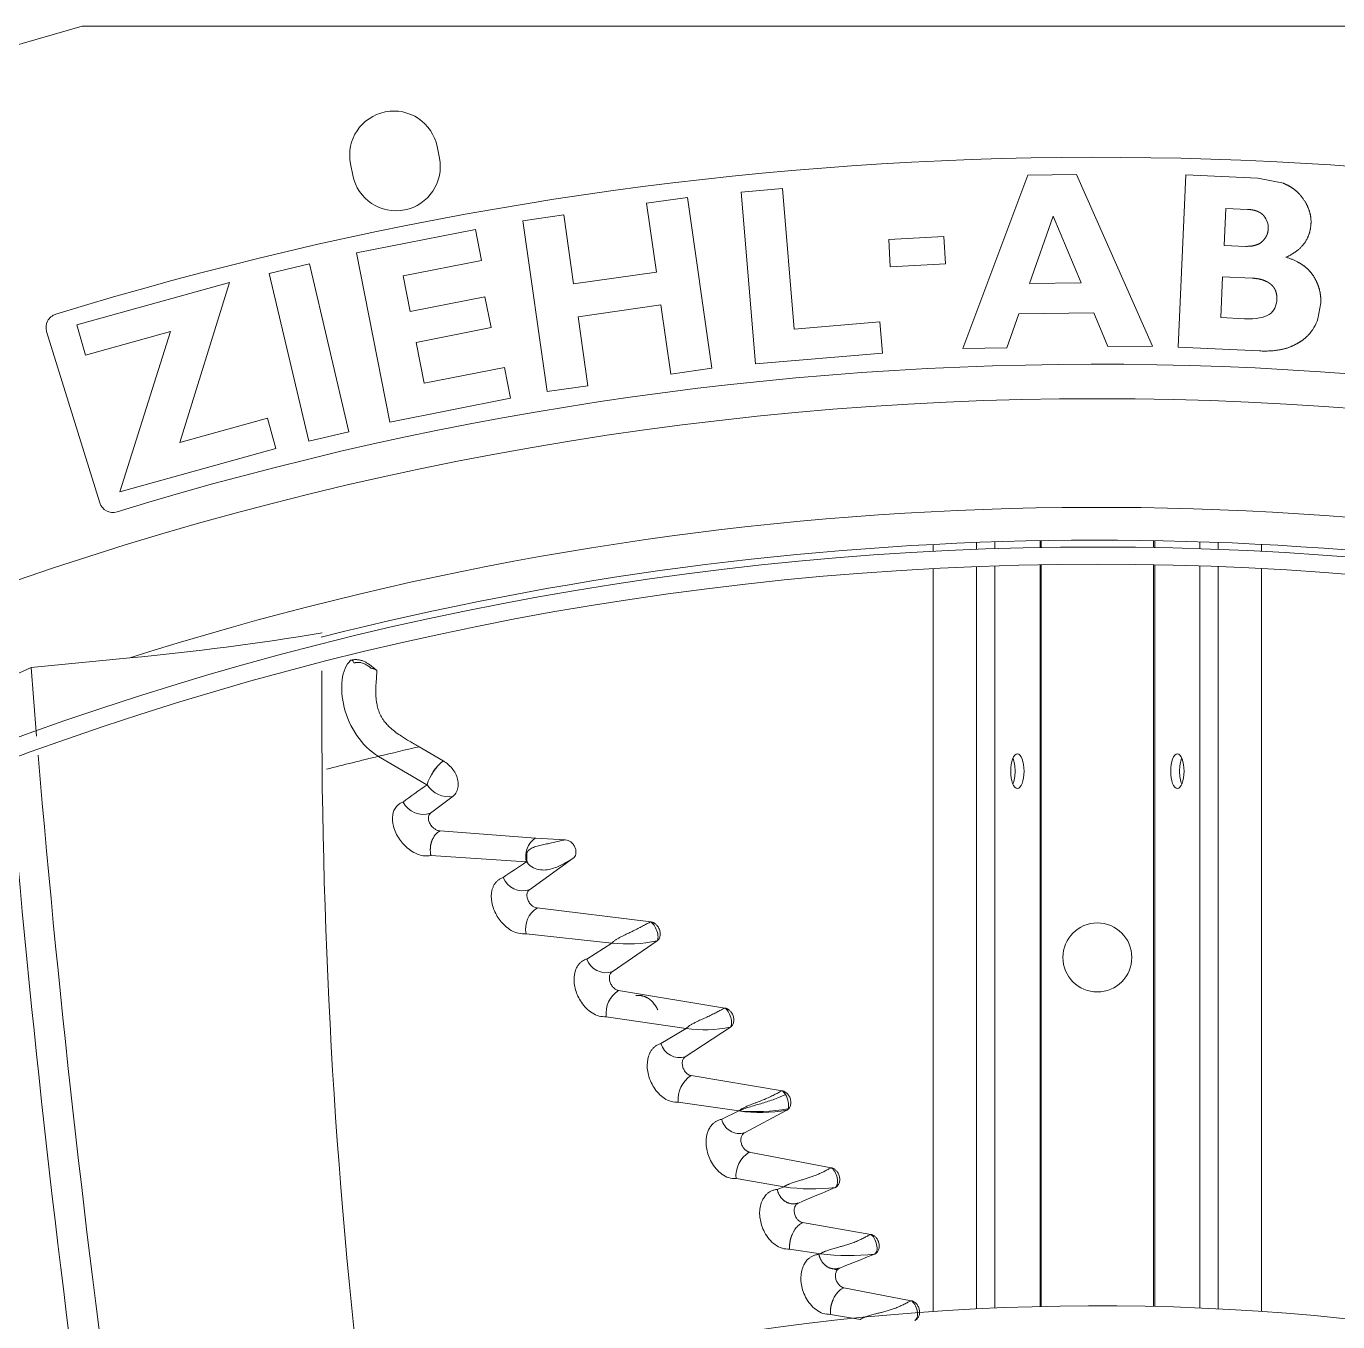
# Model space of a CAD drawing. Header units: millimetres. Extents: x 113490 to 142599, y -20467 to 115.
# Drawn here: x 134713.9 to 134904.1, y -11016.3 to -10828.5 of the extents above; entities that cross this region are included whole.
import ezdxf

# ---------------------------------------------------------------- set-up
doc = ezdxf.new("R2010")
doc.units = ezdxf.units.MM
doc.layers.add('DV3_0', color=7, linetype='Continuous')

msp = doc.modelspace()

# ---------------------------------------------------------------- linework, layer by layer
at = {"layer": 'DV3_0', "color": 7, "linetype": 'Continuous', "lineweight": 15}
for p, q in [((134722.06, -10828.49), (135016.41, -10828.49)), ((134773.84, -10847.61), (134773.51, -10845.94)), ((134760.96, -10848.44), (134761.29, -10850.1)), ((134866.2, -10849.99), (134859.18, -10850.07)), ((134877.23, -10874.86), (134866.2, -10849.99)), ((134859.18, -10850.07), (134849.73, -10875.19)), ((134882.07, -10850.05), (134880.94, -10875.02)), ((134892.53, -10850.52), (134882.07, -10850.05)), ((134896.21, -10851.26), (134892.53, -10850.52)), ((134809.83, -10853.32), (134803.89, -10854.16)), ((134813.33, -10878.07), (134809.83, -10853.32)), ((134823.58, -10852.03), (134817.61, -10852.53)), ((134817.61, -10852.53), (134819.69, -10877.44)), ((134825.28, -10872.39), (134823.58, -10852.03)), ((134803.89, -10854.16), (134805.3, -10864.13)), ((134887.61, -10860.26), (134887.85, -10854.9)), ((134887.85, -10854.9), (134891.03, -10855.04)), ((134791.9, -10855.85), (134785.96, -10856.69)), ((134785.96, -10856.69), (134789.46, -10881.45)), ((134793.31, -10865.83), (134791.9, -10855.85)), ((134859.41, -10865.8), (134862.85, -10856.01)), ((134862.85, -10856.01), (134866.87, -10865.71)), ((134779.06, -10857.95), (134761.81, -10861.35)), ((134779.94, -10862.45), (134779.06, -10857.95)), ((134846.99, -10858.97), (134839, -10859.39)), ((134839, -10859.39), (134839.21, -10863.38)), ((134847.2, -10862.96), (134846.99, -10858.97)), ((134761.81, -10861.35), (134766.65, -10885.88)), ((134890.79, -10860.4), (134887.61, -10860.26)), ((134755, -10862.94), (134749.17, -10864.32)), ((134760.74, -10887.27), (134755, -10862.94)), ((134768.58, -10864.69), (134779.94, -10862.45)), ((134839.21, -10863.38), (134847.2, -10862.96)), ((134749.17, -10864.32), (134754.91, -10888.65)), ((134769.6, -10869.85), (134768.58, -10864.69)), ((134805.3, -10864.13), (134793.31, -10865.83)), ((134887.13, -10870.74), (134887.4, -10864.82)), ((134887.4, -10864.82), (134891.67, -10865.01)), ((134743.41, -10865.62), (134721.3, -10871.79)), ((134736.2, -10888.85), (134743.41, -10865.62)), ((134866.87, -10865.71), (134859.41, -10865.8)), ((134780.45, -10867.71), (134769.6, -10869.85)), ((134781.33, -10872.19), (134780.45, -10867.71)), ((134793.98, -10870.6), (134805.97, -10868.9)), ((134805.97, -10868.9), (134807.39, -10878.91)), ((134901.2, -10870.9), (134901.63, -10868.61)), ((134795.39, -10880.61), (134793.98, -10870.6)), ((134856.12, -10875.11), (134857.87, -10870.19)), ((134857.87, -10870.19), (134868.71, -10870.06)), ((134868.71, -10870.06), (134870.74, -10874.94)), ((134890.59, -10870.89), (134887.13, -10870.74)), ((134716.9, -10872.75), (134724.61, -10897.58)), ((134721.3, -10871.79), (134722.53, -10876.2)), ((134722.53, -10876.2), (134734.85, -10872.76)), ((134734.85, -10872.76), (134727.54, -10896)), ((134770.48, -10874.33), (134781.33, -10872.19)), ((134837.69, -10871.36), (134825.28, -10872.39)), ((134838.07, -10875.9), (134837.69, -10871.36)), ((134771.65, -10880.24), (134770.48, -10874.33)), ((134819.69, -10877.44), (134838.07, -10875.9)), ((134849.73, -10875.19), (134856.12, -10875.11)), ((134870.74, -10874.94), (134877.23, -10874.86)), ((134880.94, -10875.02), (134892.74, -10875.56)), ((134783.27, -10877.95), (134771.65, -10880.24)), ((134784.16, -10882.43), (134783.27, -10877.95)), ((134807.39, -10878.91), (134813.33, -10878.07)), ((134789.46, -10881.45), (134795.39, -10880.61)), ((134766.65, -10885.88), (134784.16, -10882.43)), ((134748.91, -10885.3), (134736.2, -10888.85)), ((134750.13, -10889.7), (134748.91, -10885.3)), ((134754.91, -10888.65), (134760.74, -10887.27)), ((134727.54, -10896), (134750.13, -10889.7)), ((134861.09, -10904.06), (134861.09, -10903.06)), ((134877.39, -10903.06), (134877.39, -10904.06)), ((134845.43, -10904.61), (134845.43, -10903.61)), ((134893.05, -10904.61), (134893.05, -10903.61)), ((134861.09, -11014.09), (134861.09, -10906.56)), ((134877.39, -10906.56), (134877.39, -11014.09)), ((134845.43, -11014.81), (134845.43, -10907.12)), ((134893.05, -11014.81), (134893.05, -10907.12)), ((134728.97, -10920.06), (134714.65, -10921.46)), ((134714.65, -10921.46), (134710.55, -10923.32)), ((134770.91, -10932.94), (134774.39, -10934.98)), ((134765.04, -10934.34), (134772.05, -10938.46)), ((134775.86, -10940.13), (134772.57, -10942.59)), ((134773.94, -10945.15), (134787.78, -10946.18)), ((134787.78, -10946.18), (134792.1, -10946.44)), ((134772.62, -10948.73), (134786.44, -10949.63)), ((134786.44, -10949.63), (134786.6, -10949.78)), ((134793.24, -10949.1), (134786.9, -10953.68)), ((134788.02, -10956.32), (134804.48, -10958.35)), ((134786.42, -10960.05), (134798.83, -10961.4)), ((134798.83, -10961.4), (134795.22, -10963.73)), ((134805.41, -10961.07), (134798.89, -10965.57)), ((134799.83, -10968.27), (134815.24, -10970.83)), ((134798.04, -10972.09), (134809.63, -10973.77)), ((134816.03, -10973.59), (134809.5, -10977.89)), ((134809.63, -10973.77), (134805.97, -10975.98)), ((134810.34, -10980.63), (134823.54, -10982.83)), ((134808.48, -10984.48), (134817.27, -10985.74)), ((134817.27, -10985.74), (134814.79, -10986.95)), ((134824.21, -10985.65), (134818.08, -10988.91)), ((134818.78, -10991.7), (134830.67, -10994)), ((134816.85, -10995.56), (134823.81, -10996.75)), ((134823.81, -10996.75), (134822.84, -10997.12)), ((134826.51, -11001.93), (134836.38, -11003.65)), ((134824.63, -11005.78), (134829.1, -11006.45)), ((134829.1, -11006.45), (134828.88, -11006.53)), ((134832.47, -11011.37), (134842.25, -11013.25)), ((134830.54, -11015.24), (134834.88, -11015.97))]:
    msp.add_line(p, q, dxfattribs=at)
at = {"layer": 'DV3_0', "color": 7, "linetype": 'Continuous', "lineweight": 20}
for p, q in [((134854.36, -10904.23), (134854.36, -10903.23)), ((134860.93, -10904.07), (134860.93, -10903.07)), ((134877.55, -10904.07), (134877.55, -10903.07)), ((134884.12, -10904.23), (134884.12, -10903.23)), ((134851.74, -10904.33), (134851.74, -10903.33)), ((134886.74, -10904.33), (134886.74, -10903.33)), ((134851.74, -11014.43), (134851.74, -10906.83)), ((134854.36, -11014.31), (134854.36, -10906.73)), ((134860.93, -11014.09), (134860.93, -10906.57)), ((134877.55, -11014.09), (134877.55, -10906.57)), ((134884.12, -11014.31), (134884.12, -10906.73)), ((134886.74, -11014.43), (134886.74, -10906.83))]:
    msp.add_line(p, q, dxfattribs=at)
at = {"layer": 'DV3_0', "color": 7, "linetype": 'Continuous', "lineweight": 15}
msp.add_circle((134869.24, -10963.49), 5, dxfattribs=at)
for centre, radius, start, end in [((134869.24, -11359.99), 551.5, 105.4775, 164.5225), ((134767.24, -10847.19), 6.4, 11.25, 191.25), ((134869.24, -11359.99), 512.5, 75.9794, 107.1378), ((134767.57, -10848.85), 6.4, 191.25, 11.25), ((134718.81, -10872.16), 2, 107.1378, 197.25), ((134869.24, -11359.99), 482.5, 70.825, 107.1317), ((134869.24, -11359.99), 477.5, 46.9802, 133.0198), ((134726.52, -10896.99), 2, 197.25, 287.1317), ((134869.24, -11359.99), 457, 77.5175, 104.2543), ((134869.24, -11359.99), 456, 45.9967, 135.345), ((134869.24, -11359.99), 453.5, 90, 135.5593), ((134869.24, -11359.99), 453.5, 45.9921, 90), ((134690.52, -10514.44), 407.44, 275.4151, 279.3719), ((136630.31, -10773.15), 1921.39, 184.42691, 184.7246), ((135629.05, -10927.53), 872.25, 179.63163, 186.79939), ((134764.71, -10921.89), 0.0569, 3.0429, 21.7469), ((134926.51, -11601.1), 686.04, 103.11, 103.6137), ((136630.31, -10773.15), 1921.39, 184.80784, 188.12284), ((134778.96, -10940.57), 7.22, 129.2854, 163.0361), ((134779.2, -10940.73), 7.5, 129.9251, 162.3964), ((136546.57, -10785.08), 1841.22, 184.70532, 188.15423), ((134878.56, -11089.87), 185.12, 125.1229, 126.452), ((134775.21, -10936.46), 3.74, 212.4341, 280.1249), ((134771.52, -10939.42), 3.33, 207.6664, 288.2786), ((134789.63, -10948.88), 3.28, 124.4035, 193.2063), ((134790.29, -10948.95), 3.78, 167.9046, 192.7148), ((134788.09, -10949.42), 1.96, 129.2476, 139.846), ((134882.22, -11093.41), 172.76, 123.6694, 125.0185), ((134788.71, -10948.06), 2.72, 219.2454, 226.0311), ((134785.95, -10950.7), 3.12, 202.9813, 287.5853), ((134789.91, -10959.34), 3.56, 122.1591, 191.5595), ((134801.13, -10941.85), 19.69, 263.3082, 282.5642), ((134798.02, -10962.74), 2.97, 199.4659, 287.0302), ((134801.91, -10971.57), 3.9, 122.1583, 187.5906), ((134812.32, -10955.77), 18.2, 261.4837, 281.7372), ((134808.69, -10975.17), 2.85, 196.7002, 286.4857), ((134812.43, -10984.01), 3.98, 121.7581, 186.7459), ((134820.42, -10962.2), 23.76, 262.3892, 279.1865), ((134817.34, -10986.41), 2.6, 191.9833, 286.655), ((134820.96, -10995.2), 4.12, 121.902, 185.08), ((134827.9, -10969.27), 27.78, 261.5257, 276.8733), ((133021.45, -6692.3), 4669.53, 292.73255, 292.8035), ((134833.27, -10973.99), 32.73, 262.6745, 276.415), ((132926.19, -6226.39), 5147.86, 291.72747, 291.78788), ((134831.5, -11007.73), 1.04, 238.4772, 273.809), ((134869.24, -11359.99), 346, 46.4603, 135.3186)]:
    msp.add_arc(centre, radius, start, end, dxfattribs=at)
at = {"layer": 'DV3_0', "color": 7, "linetype": 'Continuous', "lineweight": 20}
for centre, radius, start, end in [((134869.24, -11359.99), 461.75, 77.3584, 107.6844), ((134862.75, -11343.28), 420.46, 103.4379, 104.5005), ((134822.79, -10984.01), 1.39, 28.5144, 57.7171), ((134819.67, -10958.1), 27.75, 265.0448, 279.7658), ((134823.94, -10985.26), 0.473, 304.7153, 336.8695)]:
    msp.add_arc(centre, radius, start, end, dxfattribs=at)
at = {"layer": 'DV3_0', "color": 7, "linetype": 'Continuous', "lineweight": 15}
for centre, major_axis, ratio, start_param, end_param in [((134887.38, -10858.73), (-6.56, -1.66), 0.614349, 2.958164, 3.43458), ((134842.41, -10824.31), (-52.22, 45.56), 0.179638, 3.093177, 3.288878), ((134847.33, -10843.6), (-47.43, 26.04), 0.172874, -3.479683, -3.23109), ((134889.01, -10867.87), (-12.35, 2.41), 0.677865, 2.750654, 3.065029), ((134856.35, -10936.49), (0, -2.5), 0.386711, 0.731147, 2.410445), ((134882.13, -10936.49), (0, -2.5), 0.386711, 3.87274, 5.552038)]:
    msp.add_ellipse(centre, major_axis=major_axis, ratio=ratio, start_param=start_param, end_param=end_param, dxfattribs=at)
for centre in [(134857.64, -10936.49), (134880.84, -10936.49)]:
    msp.add_ellipse(centre, major_axis=(0, -2.5), ratio=0.386711, dxfattribs=at)
for points, degree, knots in [([(134898.57, -10852.87), (134898.17, -10852.41), (134897.63, -10852.03), (134897.01, -10851.59), (134896.21, -10851.26)], 2, [0, 0, 0, 0.5, 0.5, 1, 1, 1]), ([(134900.21, -10857.16), (134900.28, -10856.1), (134899.91, -10855.09), (134899.51, -10853.95), (134898.57, -10852.87)], 2, [0, 0, 0, 0.5, 0.5, 1, 1, 1]), ([(134891.03, -10855.04), (134891.43, -10855.06), (134891.77, -10855.13), (134892.12, -10855.2), (134892.42, -10855.31), (134892.72, -10855.43), (134892.96, -10855.6), (134893.19, -10855.76), (134893.37, -10855.97)], 2, [0, 0, 0, 0.25, 0.25, 0.5, 0.5, 0.75, 0.75, 1, 1, 1]), ([(134896.59, -10861.97), (134898.37, -10861.18), (134899.28, -10859.91), (134900.12, -10858.73), (134900.21, -10857.16)], 2, [0, 0, 0, 0.5, 0.5, 1, 1, 1]), ([(134894.02, -10857.83), (134894, -10858.34), (134893.8, -10858.8), (134893.59, -10859.24), (134893.22, -10859.63)], 2, [0, 0, 0, 0.5, 0.5, 1, 1, 1]), ([(134893.22, -10859.63), (134892.83, -10860.03), (134892.22, -10860.22), (134891.62, -10860.41), (134890.79, -10860.4)], 2, [0, 0, 0, 0.5, 0.5, 1, 1, 1]), ([(134900.48, -10864.57), (134899.92, -10863.76), (134899.06, -10863.14), (134898.04, -10862.42), (134896.59, -10861.97)], 2, [0, 0, 0, 0.5, 0.5, 1, 1, 1]), ([(134891.67, -10865.01), (134892.51, -10865.05), (134893.17, -10865.26), (134893.83, -10865.47), (134894.33, -10865.85)], 2, [0, 0, 0, 0.5, 0.5, 1, 1, 1]), ([(134901.63, -10868.61), (134901.68, -10867.51), (134901.39, -10866.5), (134901.1, -10865.48), (134900.48, -10864.57)], 2, [0, 0, 0, 0.5, 0.5, 1, 1, 1]), ([(134894.33, -10865.85), (134894.57, -10866.04), (134894.75, -10866.27), (134894.93, -10866.5), (134895.05, -10866.77), (134895.28, -10867.31), (134895.26, -10868)], 2, [0, 0, 0, 0.25, 0.25, 0.5, 0.5, 1, 1, 1]), ([(134897.11, -10875.01), (134898.06, -10874.63), (134898.77, -10874.16), (134899.37, -10873.76), (134899.81, -10873.28)], 2, [0, 0, 0, 0.5, 0.5, 1, 1, 1]), ([(134760.98, -10920.41), (134761.06, -10920.39), (134761.2, -10920.36), (134761.42, -10920.33), (134761.65, -10920.31), (134761.87, -10920.32), (134762.09, -10920.33), (134762.31, -10920.37), (134762.52, -10920.43), (134762.82, -10920.52), (134763.19, -10920.69), (134763.6, -10920.96), (134763.99, -10921.26), (134764.38, -10921.57), (134764.63, -10921.78), (134764.76, -10921.89)], 3, [0, 0, 0, 0, 0.053409, 0.106769, 0.159914, 0.212802, 0.265511, 0.31808, 0.370303, 0.421902, 0.536282, 0.65101, 0.766316, 0.881981, 1, 1, 1, 1]), ([(134760.98, -10920.41), (134761.06, -10920.35), (134761.15, -10920.37), (134761.32, -10920.52), (134761.4, -10920.65), (134761.44, -10920.79)], 3, [0, 0, 0, 0, 0.5, 0.5, 1, 1, 1, 1]), ([(134765.04, -10934.34), (134763.78, -10933.62), (134762.71, -10932.55), (134761.03, -10930.08), (134760.41, -10928.67), (134759.69, -10925.86), (134759.59, -10924.47), (134759.91, -10922.05), (134760.34, -10921.03), (134760.98, -10920.41)], 3, [0, 0, 0, 0, 0.25, 0.25, 0.5, 0.5, 0.75, 0.75, 1, 1, 1, 1]), ([(134761.44, -10920.79), (134761.5, -10920.78), (134761.61, -10920.76), (134761.78, -10920.74), (134761.94, -10920.72), (134762.1, -10920.72), (134762.26, -10920.73), (134762.46, -10920.75), (134762.7, -10920.81), (134763.06, -10920.95), (134763.48, -10921.2), (134763.77, -10921.43), (134763.93, -10921.55)], 3, [0, 0, 0, 0, 0.065755, 0.129231, 0.190492, 0.249684, 0.307037, 0.362864, 0.475577, 0.588241, 0.784731, 1, 1, 1, 1]), ([(134764.76, -10921.87), (134764.76, -10921.87), (134764.75, -10921.86), (134764.73, -10921.84), (134764.71, -10921.82), (134764.67, -10921.8), (134764.62, -10921.78), (134764.56, -10921.75), (134764.45, -10921.71), (134764.31, -10921.66), (134764.13, -10921.61), (134764, -10921.57), (134763.93, -10921.55)], 3, [0, 0, 0, 0, 0.045155, 0.094, 0.147231, 0.205436, 0.269135, 0.338807, 0.464907, 0.615651, 0.78816, 1, 1, 1, 1]), ([(134770.91, -10932.94), (134770.69, -10932.82), (134770.23, -10932.55), (134769.37, -10932.06), (134768.46, -10931.5), (134767.52, -10930.86), (134766.8, -10930.28), (134766.23, -10929.72), (134765.83, -10929.24), (134765.48, -10928.7), (134765.17, -10928.09), (134764.92, -10927.38), (134764.73, -10926.56), (134764.63, -10925.72), (134764.62, -10925.02), (134764.62, -10924.52), (134764.64, -10924.13), (134764.66, -10923.76), (134764.69, -10923.4), (134764.72, -10923.05), (134764.74, -10922.73), (134764.76, -10922.42), (134764.77, -10922.14), (134764.77, -10921.97), (134764.76, -10921.89)], 3, [0, 0, 0, 0, 0.040029, 0.085901, 0.15963, 0.21394, 0.271061, 0.31235, 0.350051, 0.378921, 0.428752, 0.476847, 0.528515, 0.605577, 0.665312, 0.699572, 0.734579, 0.77032, 0.806781, 0.843958, 0.88185, 0.920469, 0.95984, 1, 1, 1, 1]), ([(134774.39, -10934.98), (134774.46, -10935.02), (134774.75, -10935.21), (134775.5, -10935.78), (134776.22, -10936.76), (134776.57, -10937.88), (134776.59, -10938.73), (134776.37, -10939.53), (134776.03, -10939.93), (134775.86, -10940.13)], 3, [0, 0, 0, 0, 0.040412, 0.157001, 0.427305, 0.570682, 0.710239, 0.85239, 1, 1, 1, 1]), ([(134768.57, -10940.97), (134768.48, -10941.01), (134768.3, -10941.07), (134767.96, -10941.28), (134767.41, -10941.75), (134766.95, -10942.85), (134767.08, -10944.56), (134767.8, -10946.05), (134768.66, -10947.13), (134769.45, -10947.85), (134770.41, -10948.44), (134771.53, -10948.83), (134772.25, -10948.76), (134772.62, -10948.73)], 3, [0, 0, 0, 0, 0.027265, 0.054498, 0.113253, 0.239702, 0.385057, 0.552035, 0.627007, 0.710932, 0.802031, 0.898425, 1, 1, 1, 1]), ([(134772.57, -10942.59), (134772.54, -10942.61), (134772.5, -10942.64), (134772.44, -10942.71), (134772.38, -10942.78), (134772.32, -10942.89), (134772.27, -10943.04), (134772.24, -10943.26), (134772.25, -10943.49), (134772.33, -10943.83), (134772.5, -10944.18), (134772.75, -10944.5), (134772.95, -10944.7), (134773.16, -10944.86), (134773.36, -10944.98), (134773.55, -10945.07), (134773.75, -10945.13), (134773.88, -10945.15), (134773.94, -10945.15)], 3, [0, 0, 0, 0, 0.029221, 0.05825, 0.087358, 0.116815, 0.178634, 0.241921, 0.311566, 0.383125, 0.540006, 0.621009, 0.701784, 0.764986, 0.827655, 0.886622, 0.943641, 1, 1, 1, 1]), ([(134772.62, -10948.73), (134772.61, -10948.68), (134772.59, -10948.59), (134772.57, -10948.45), (134772.55, -10948.32), (134772.54, -10948.18), (134772.53, -10948.05), (134772.53, -10947.92), (134772.53, -10947.79), (134772.54, -10947.66), (134772.55, -10947.53), (134772.56, -10947.41), (134772.57, -10947.29), (134772.59, -10947.18), (134772.62, -10947.06), (134772.64, -10946.96), (134772.67, -10946.85), (134772.7, -10946.75), (134772.73, -10946.65), (134772.76, -10946.56), (134772.8, -10946.47), (134772.87, -10946.32), (134772.97, -10946.13), (134773.11, -10945.89), (134773.28, -10945.67), (134773.48, -10945.47), (134773.7, -10945.29), (134773.86, -10945.2), (134773.94, -10945.15)], 3, [0, 0, 0, 0, 0.03207, 0.063344, 0.093894, 0.123779, 0.153049, 0.181745, 0.209901, 0.237545, 0.2647, 0.291384, 0.317613, 0.3434, 0.368754, 0.393685, 0.4182, 0.442306, 0.466006, 0.489308, 0.512214, 0.534724, 0.603667, 0.675462, 0.750563, 0.82938, 0.912343, 1, 1, 1, 1]), ([(134792.1, -10946.44), (134791.8, -10946.5), (134791.45, -10946.58), (134790.66, -10946.76), (134790.21, -10946.86), (134789.49, -10947.01), (134789.23, -10947.06), (134788.72, -10947.18), (134788.46, -10947.23), (134787.95, -10947.37), (134787.7, -10947.45), (134787.24, -10947.64), (134787.03, -10947.75), (134786.85, -10947.9)], 3, [0, 0, 0, 0, 0.25, 0.25, 0.5, 0.5, 0.625, 0.625, 0.75, 0.75, 0.875, 0.875, 1, 1, 1, 1]), ([(134793.24, -10949.1), (134793.42, -10948.98), (134793.56, -10948.77), (134793.68, -10948.26), (134793.66, -10947.95), (134793.48, -10947.46), (134793.39, -10947.29), (134793.17, -10946.99), (134793.03, -10946.85), (134792.77, -10946.65), (134792.64, -10946.59), (134792.39, -10946.48), (134792.25, -10946.45), (134792.1, -10946.44)], 3, [0, 0, 0, 0, 0.25, 0.25, 0.5, 0.5, 0.625, 0.625, 0.75, 0.75, 0.875, 0.875, 1, 1, 1, 1]), ([(134786.82, -10950.02), (134787.09, -10950.28), (134787.41, -10950.47), (134788.06, -10950.73), (134788.4, -10950.79), (134789.07, -10950.83), (134789.4, -10950.8), (134790.04, -10950.67), (134790.34, -10950.58), (134790.93, -10950.37), (134791.2, -10950.25), (134791.72, -10950), (134791.96, -10949.86), (134792.63, -10949.49), (134792.99, -10949.25), (134793.24, -10949.1)], 3, [0, 0, 0, 0, 0.125, 0.125, 0.25, 0.25, 0.375, 0.375, 0.5, 0.5, 0.625, 0.625, 0.75, 0.75, 1, 1, 1, 1]), ([(134783.08, -10951.92), (134782.93, -10951.98), (134782.65, -10952.09), (134782.29, -10952.34), (134781.99, -10952.65), (134781.75, -10953), (134781.58, -10953.37), (134781.34, -10954.16), (134781.34, -10955.53), (134781.91, -10957.05), (134782.65, -10958.17), (134783.36, -10958.96), (134784.27, -10959.62), (134785.34, -10960.08), (134786.06, -10960.06), (134786.42, -10960.05)], 3, [0, 0, 0, 0, 0.044282, 0.086947, 0.128181, 0.168178, 0.206942, 0.244399, 0.392716, 0.551505, 0.626615, 0.710875, 0.802196, 0.898624, 1, 1, 1, 1]), ([(134786.9, -10953.68), (134786.87, -10953.7), (134786.83, -10953.74), (134786.76, -10953.8), (134786.71, -10953.87), (134786.64, -10953.98), (134786.58, -10954.14), (134786.53, -10954.35), (134786.53, -10954.59), (134786.58, -10954.93), (134786.72, -10955.28), (134786.92, -10955.61), (134787.09, -10955.81), (134787.27, -10955.98), (134787.45, -10956.11), (134787.63, -10956.21), (134787.83, -10956.29), (134787.95, -10956.31), (134788.02, -10956.32)], 3, [0, 0, 0, 0, 0.029926, 0.059804, 0.0899, 0.120475, 0.184302, 0.249473, 0.320003, 0.392088, 0.546011, 0.623156, 0.700072, 0.760986, 0.821133, 0.882127, 0.941254, 1, 1, 1, 1]), ([(134798.83, -10961.4), (134798.87, -10961.37), (134798.93, -10961.31), (134799.05, -10961.21), (134799.18, -10961.11), (134799.33, -10961), (134799.49, -10960.9), (134799.67, -10960.79), (134799.86, -10960.67), (134800.11, -10960.54), (134800.41, -10960.39), (134800.77, -10960.21), (134801.11, -10960.05), (134801.46, -10959.89), (134801.79, -10959.73), (134802.13, -10959.56), (134802.47, -10959.39), (134802.8, -10959.22), (134803.12, -10959.05), (134803.42, -10958.88), (134803.71, -10958.73), (134803.98, -10958.58), (134804.24, -10958.45), (134804.4, -10958.38), (134804.48, -10958.35)], 3, [0, 0, 0, 0, 0.023358, 0.048607, 0.075803, 0.104995, 0.136229, 0.169543, 0.204976, 0.24256, 0.301686, 0.361473, 0.421929, 0.476499, 0.53161, 0.587466, 0.643866, 0.698282, 0.750998, 0.802313, 0.852538, 0.901999, 0.951034, 1, 1, 1, 1]), ([(134804.48, -10958.35), (134804.51, -10958.35), (134804.58, -10958.36), (134804.68, -10958.39), (134804.78, -10958.42), (134804.88, -10958.46), (134804.97, -10958.51), (134805.1, -10958.58), (134805.24, -10958.69), (134805.4, -10958.85), (134805.56, -10959.05), (134805.69, -10959.29), (134805.8, -10959.55), (134805.88, -10959.91), (134805.88, -10960.26), (134805.79, -10960.57), (134805.71, -10960.75), (134805.61, -10960.89), (134805.52, -10960.99), (134805.45, -10961.04), (134805.41, -10961.07)], 3, [0, 0, 0, 0, 0.030046, 0.059999, 0.090071, 0.120472, 0.151405, 0.183063, 0.238908, 0.29524, 0.368162, 0.441585, 0.516209, 0.590866, 0.737097, 0.805482, 0.87329, 0.91637, 0.958392, 1, 1, 1, 1]), ([(134795.22, -10963.72), (134795.06, -10963.78), (134794.76, -10963.89), (134794.37, -10964.16), (134794.05, -10964.48), (134793.82, -10964.82), (134793.64, -10965.18), (134793.38, -10965.94), (134793.29, -10967.28), (134793.76, -10968.84), (134794.43, -10970.03), (134795.12, -10970.88), (134795.99, -10971.58), (134797.01, -10972.07), (134797.69, -10972.08), (134798.04, -10972.09)], 3, [0, 0, 0, 0, 0.048476, 0.093805, 0.13626, 0.175839, 0.21232, 0.245599, 0.39477, 0.547934, 0.630233, 0.718059, 0.809647, 0.90347, 1, 1, 1, 1]), ([(134798.89, -10965.57), (134798.87, -10965.59), (134798.82, -10965.63), (134798.76, -10965.69), (134798.7, -10965.76), (134798.63, -10965.86), (134798.56, -10966.01), (134798.5, -10966.22), (134798.48, -10966.46), (134798.51, -10966.8), (134798.61, -10967.15), (134798.78, -10967.48), (134798.93, -10967.69), (134799.09, -10967.86), (134799.26, -10968.01), (134799.44, -10968.13), (134799.63, -10968.22), (134799.77, -10968.25), (134799.83, -10968.27)], 3, [0, 0, 0, 0, 0.029226, 0.058279, 0.08738, 0.116751, 0.181269, 0.24707, 0.317634, 0.389516, 0.540863, 0.615937, 0.690699, 0.751332, 0.811212, 0.87573, 0.938063, 1, 1, 1, 1]), ([(134802.31, -10969.03), (134802.36, -10969.02), (134802.46, -10969.01), (134802.6, -10969), (134802.74, -10968.99), (134802.88, -10969), (134803.02, -10969.01), (134803.15, -10969.04), (134803.28, -10969.06), (134803.4, -10969.1), (134803.52, -10969.13), (134803.63, -10969.17), (134803.74, -10969.22), (134803.83, -10969.27), (134803.93, -10969.31), (134804.08, -10969.4), (134804.29, -10969.54), (134804.56, -10969.74), (134804.8, -10969.98), (134805.01, -10970.24), (134805.2, -10970.51), (134805.37, -10970.79), (134805.45, -10970.98), (134805.5, -10971.07)], 3, [0, 0, 0, 0, 0.040571, 0.080379, 0.119229, 0.156976, 0.193515, 0.228775, 0.262707, 0.295285, 0.326491, 0.356315, 0.38475, 0.411789, 0.437421, 0.461633, 0.541426, 0.620839, 0.699591, 0.777365, 0.853672, 0.927968, 1, 1, 1, 1]), ([(134809.63, -10973.77), (134809.66, -10973.74), (134809.73, -10973.67), (134809.85, -10973.58), (134809.98, -10973.48), (134810.13, -10973.37), (134810.29, -10973.27), (134810.47, -10973.16), (134810.67, -10973.05), (134810.92, -10972.92), (134811.22, -10972.77), (134811.58, -10972.6), (134811.93, -10972.45), (134812.27, -10972.3), (134812.6, -10972.15), (134812.94, -10971.99), (134813.28, -10971.82), (134813.61, -10971.66), (134813.92, -10971.5), (134814.22, -10971.35), (134814.5, -10971.2), (134814.76, -10971.06), (134815.01, -10970.94), (134815.17, -10970.87), (134815.24, -10970.83)], 3, [0, 0, 0, 0, 0.023537, 0.049016, 0.076492, 0.106017, 0.137635, 0.171387, 0.207311, 0.245442, 0.305194, 0.365536, 0.426466, 0.480671, 0.535546, 0.591276, 0.647668, 0.701926, 0.754334, 0.805198, 0.854844, 0.903618, 0.951878, 1, 1, 1, 1]), ([(134815.24, -10970.83), (134815.27, -10970.84), (134815.34, -10970.85), (134815.44, -10970.88), (134815.54, -10970.92), (134815.64, -10970.96), (134815.73, -10971.02), (134815.85, -10971.1), (134815.98, -10971.21), (134816.13, -10971.37), (134816.27, -10971.58), (134816.4, -10971.82), (134816.48, -10972.08), (134816.55, -10972.44), (134816.53, -10972.79), (134816.43, -10973.1), (134816.34, -10973.28), (134816.23, -10973.42), (134816.14, -10973.51), (134816.06, -10973.57), (134816.03, -10973.59)], 3, [0, 0, 0, 0, 0.030435, 0.060713, 0.091055, 0.121684, 0.152813, 0.184648, 0.239807, 0.295545, 0.36681, 0.438709, 0.51248, 0.586544, 0.733293, 0.80257, 0.871329, 0.915038, 0.957719, 1, 1, 1, 1]), ([(134805.97, -10975.98), (134805.81, -10976.04), (134805.5, -10976.14), (134805.1, -10976.4), (134804.77, -10976.71), (134804.51, -10977.06), (134804.32, -10977.42), (134804.02, -10978.2), (134803.88, -10979.56), (134804.29, -10981.14), (134804.92, -10982.35), (134805.59, -10983.23), (134806.44, -10983.96), (134807.45, -10984.46), (134808.13, -10984.47), (134808.48, -10984.48)], 3, [0, 0, 0, 0, 0.047744, 0.092804, 0.135367, 0.175516, 0.213186, 0.248271, 0.398257, 0.548409, 0.630442, 0.718038, 0.809514, 0.903308, 1, 1, 1, 1]), ([(134809.5, -10977.89), (134809.48, -10977.91), (134809.43, -10977.95), (134809.36, -10978.01), (134809.3, -10978.08), (134809.22, -10978.19), (134809.14, -10978.35), (134809.08, -10978.56), (134809.05, -10978.8), (134809.07, -10979.15), (134809.16, -10979.51), (134809.32, -10979.83), (134809.46, -10980.04), (134809.61, -10980.22), (134809.77, -10980.37), (134809.95, -10980.49), (134810.14, -10980.58), (134810.27, -10980.62), (134810.34, -10980.63)], 3, [0, 0, 0, 0, 0.030556, 0.0611, 0.091889, 0.123169, 0.18868, 0.255461, 0.326589, 0.398898, 0.549183, 0.622104, 0.694543, 0.753361, 0.811411, 0.87568, 0.937911, 1, 1, 1, 1]), ([(134817.27, -10985.74), (134817.31, -10985.72), (134817.38, -10985.66), (134817.49, -10985.57), (134817.61, -10985.49), (134817.74, -10985.41), (134817.96, -10985.29), (134818.32, -10985.11), (134818.84, -10984.89), (134819.36, -10984.69), (134819.78, -10984.53), (134820.13, -10984.41), (134820.45, -10984.28), (134820.8, -10984.14), (134821.28, -10983.94), (134821.87, -10983.67), (134822.43, -10983.39), (134822.82, -10983.19), (134823.07, -10983.06), (134823.31, -10982.93), (134823.46, -10982.87), (134823.54, -10982.83)], 3, [0, 0, 0, 0, 0.02106, 0.04289, 0.065519, 0.088973, 0.113272, 0.180338, 0.266379, 0.359536, 0.423294, 0.457111, 0.514578, 0.56736, 0.615521, 0.72676, 0.827901, 0.87053, 0.913174, 0.956207, 1, 1, 1, 1]), ([(134823.54, -10982.83), (134823.56, -10982.84), (134823.61, -10982.85), (134823.69, -10982.87), (134823.77, -10982.89), (134823.88, -10982.94), (134824, -10983), (134824.15, -10983.11), (134824.3, -10983.25), (134824.51, -10983.49), (134824.67, -10983.81), (134824.77, -10984.16), (134824.8, -10984.44), (134824.79, -10984.71), (134824.74, -10984.97), (134824.65, -10985.2), (134824.54, -10985.37), (134824.43, -10985.49), (134824.33, -10985.58), (134824.25, -10985.63), (134824.21, -10985.65)], 3, [0, 0, 0, 0, 0.023315, 0.046799, 0.070568, 0.094734, 0.142575, 0.190896, 0.246317, 0.302429, 0.444207, 0.517356, 0.590989, 0.664686, 0.737253, 0.805921, 0.874102, 0.91677, 0.958528, 1, 1, 1, 1]), ([(134814.79, -10986.95), (134814.64, -10986.99), (134814.34, -10987.05), (134813.95, -10987.25), (134813.62, -10987.48), (134813.35, -10987.75), (134813.13, -10988.03), (134812.95, -10988.32), (134812.62, -10989.03), (134812.4, -10990.34), (134812.72, -10991.96), (134813.28, -10993.22), (134813.94, -10994.17), (134814.79, -10994.96), (134815.8, -10995.5), (134816.5, -10995.54), (134816.85, -10995.56)], 3, [0, 0, 0, 0, 0.043237, 0.083715, 0.121568, 0.156899, 0.189672, 0.219825, 0.247272, 0.396379, 0.542711, 0.627314, 0.71676, 0.809383, 0.903583, 1, 1, 1, 1]), ([(134818.08, -10988.91), (134818.06, -10988.92), (134818, -10988.95), (134817.93, -10989.01), (134817.86, -10989.08), (134817.77, -10989.18), (134817.68, -10989.33), (134817.6, -10989.54), (134817.56, -10989.78), (134817.55, -10990.13), (134817.64, -10990.58), (134817.87, -10991.05), (134818.13, -10991.34), (134818.33, -10991.5), (134818.48, -10991.59), (134818.63, -10991.66), (134818.73, -10991.69), (134818.78, -10991.7)], 3, [0, 0, 0, 0, 0.03044, 0.060836, 0.091447, 0.122525, 0.18748, 0.253632, 0.323957, 0.395419, 0.543892, 0.688355, 0.806513, 0.856536, 0.905884, 0.953239, 1, 1, 1, 1]), ([(134823.81, -10996.75), (134823.85, -10996.72), (134823.93, -10996.66), (134824.06, -10996.58), (134824.21, -10996.51), (134824.36, -10996.43), (134824.61, -10996.31), (134825.03, -10996.16), (134825.61, -10995.97), (134826.19, -10995.8), (134826.66, -10995.66), (134827.12, -10995.53), (134827.6, -10995.37), (134828.09, -10995.2), (134828.49, -10995.04), (134828.82, -10994.9), (134829.12, -10994.76), (134829.42, -10994.62), (134829.7, -10994.48), (134829.96, -10994.35), (134830.21, -10994.22), (134830.45, -10994.1), (134830.6, -10994.03), (134830.67, -10994)], 3, [0, 0, 0, 0, 0.021857, 0.044486, 0.067918, 0.092178, 0.117289, 0.186945, 0.278043, 0.368455, 0.433816, 0.473773, 0.556929, 0.629649, 0.675183, 0.718887, 0.761043, 0.801958, 0.841964, 0.88141, 0.920654, 0.960062, 1, 1, 1, 1]), ([(134830.67, -10994), (134830.7, -10994), (134830.75, -10994.01), (134830.83, -10994.04), (134830.91, -10994.07), (134831.02, -10994.11), (134831.14, -10994.19), (134831.3, -10994.31), (134831.44, -10994.45), (134831.64, -10994.71), (134831.8, -10995.04), (134831.88, -10995.41), (134831.9, -10995.69), (134831.88, -10995.96), (134831.81, -10996.21), (134831.71, -10996.43), (134831.58, -10996.6), (134831.46, -10996.71), (134831.35, -10996.8), (134831.27, -10996.83), (134831.23, -10996.85)], 3, [0, 0, 0, 0, 0.023338, 0.046777, 0.070436, 0.094431, 0.143, 0.192043, 0.248136, 0.304964, 0.447047, 0.519642, 0.592724, 0.665838, 0.737776, 0.805809, 0.87338, 0.916397, 0.958383, 1, 1, 1, 1]), ([(134830.67, -10994), (134830.83, -10994.08), (134831.01, -10994.28), (134831.31, -10994.8), (134831.44, -10995.13), (134831.58, -10995.78), (134831.59, -10996.1), (134831.49, -10996.6), (134831.38, -10996.78), (134831.23, -10996.85)], 3, [0, 0, 0, 0, 0.25, 0.25, 0.5, 0.5, 0.75, 0.75, 1, 1, 1, 1]), ([(134822.84, -10997.12), (134822.67, -10997.14), (134822.34, -10997.19), (134821.9, -10997.37), (134821.54, -10997.59), (134821.24, -10997.86), (134821.01, -10998.13), (134820.83, -10998.4), (134820.45, -10999.09), (134820.16, -11000.4), (134820.43, -11002.06), (134820.97, -11003.37), (134821.63, -11004.36), (134822.5, -11005.18), (134823.54, -11005.74), (134824.26, -11005.77), (134824.63, -11005.78)], 3, [0, 0, 0, 0, 0.045942, 0.088221, 0.127018, 0.162428, 0.194406, 0.222869, 0.247712, 0.396684, 0.540659, 0.625737, 0.715593, 0.808589, 0.903134, 1, 1, 1, 1]), ([(134822.84, -10997.12), (134822.85, -10997.17), (134822.87, -10997.26), (134822.91, -10997.4), (134822.95, -10997.54), (134823.01, -10997.68), (134823.07, -10997.81), (134823.13, -10997.93), (134823.2, -10998.05), (134823.28, -10998.17), (134823.36, -10998.28), (134823.45, -10998.39), (134823.54, -10998.49), (134823.63, -10998.58), (134823.73, -10998.67), (134823.84, -10998.76), (134823.94, -10998.83), (134824.05, -10998.9), (134824.17, -10998.97), (134824.28, -10999.02), (134824.4, -10999.07), (134824.52, -10999.11), (134824.64, -10999.15), (134824.76, -10999.18), (134824.89, -10999.2), (134825.01, -10999.21), (134825.14, -10999.22), (134825.27, -10999.21), (134825.39, -10999.2), (134825.52, -10999.19), (134825.65, -10999.16), (134825.77, -10999.13), (134825.85, -10999.1), (134825.89, -10999.09)], 3, [0, 0, 0, 0, 0.030267, 0.06049, 0.090716, 0.12099, 0.151346, 0.181814, 0.212418, 0.243176, 0.274103, 0.30521, 0.336507, 0.368, 0.399696, 0.431598, 0.463712, 0.496043, 0.528592, 0.561354, 0.594318, 0.627471, 0.6608, 0.694286, 0.727911, 0.761659, 0.795511, 0.82945, 0.863461, 0.897531, 0.931648, 0.965806, 1, 1, 1, 1]), ([(134825.89, -10999.09), (134825.84, -10999.12), (134825.72, -10999.18), (134825.52, -10999.37), (134825.33, -10999.7), (134825.26, -11000.21), (134825.35, -11000.77), (134825.58, -11001.26), (134825.88, -11001.61), (134826.15, -11001.8), (134826.36, -11001.89), (134826.46, -11001.92), (134826.51, -11001.93)], 3, [0, 0, 0, 0, 0.061139, 0.122969, 0.253663, 0.394802, 0.542998, 0.68693, 0.804718, 0.904151, 0.952333, 1, 1, 1, 1]), ([(134824.63, -11005.78), (134824.63, -11005.72), (134824.62, -11005.61), (134824.62, -11005.44), (134824.62, -11005.29), (134824.63, -11005.13), (134824.64, -11004.99), (134824.66, -11004.85), (134824.68, -11004.72), (134824.7, -11004.6), (134824.72, -11004.48), (134824.75, -11004.38), (134824.77, -11004.28), (134824.8, -11004.19), (134824.82, -11004.11), (134824.84, -11004.03), (134824.87, -11003.96), (134824.89, -11003.9), (134824.91, -11003.85), (134824.93, -11003.8), (134824.94, -11003.76), (134824.96, -11003.73), (134824.97, -11003.71), (134825.03, -11003.55), (134825.16, -11003.28), (134825.37, -11002.94), (134825.59, -11002.65), (134825.82, -11002.41), (134826.06, -11002.21), (134826.29, -11002.05), (134826.44, -11001.97), (134826.51, -11001.93)], 3, [0, 0, 0, 0, 0.034719, 0.067879, 0.099529, 0.1297, 0.158417, 0.185696, 0.21155, 0.235984, 0.259003, 0.280608, 0.300799, 0.319573, 0.336929, 0.352862, 0.367369, 0.380445, 0.392086, 0.402287, 0.411043, 0.418352, 0.424209, 0.428612, 0.522381, 0.611802, 0.697099, 0.778402, 0.855853, 0.929637, 1, 1, 1, 1]), ([(134829.1, -11006.45), (134829.15, -11006.42), (134829.24, -11006.36), (134829.38, -11006.28), (134829.54, -11006.2), (134829.7, -11006.12), (134829.98, -11006.01), (134830.43, -11005.85), (134831.05, -11005.67), (134831.68, -11005.5), (134832.19, -11005.37), (134832.68, -11005.23), (134833.19, -11005.08), (134833.71, -11004.9), (134834.13, -11004.74), (134834.46, -11004.6), (134834.78, -11004.45), (134835.08, -11004.3), (134835.37, -11004.15), (134835.64, -11004.01), (134835.9, -11003.88), (134836.15, -11003.75), (134836.3, -11003.68), (134836.38, -11003.65)], 3, [0, 0, 0, 0, 0.022205, 0.045186, 0.068975, 0.093599, 0.119081, 0.190066, 0.283641, 0.374166, 0.440747, 0.483116, 0.566178, 0.638676, 0.683232, 0.725881, 0.76693, 0.806716, 0.845602, 0.883976, 0.922232, 0.960773, 1, 1, 1, 1]), ([(134836.38, -11003.65), (134836.41, -11003.65), (134836.46, -11003.66), (134836.54, -11003.68), (134836.63, -11003.71), (134836.73, -11003.76), (134836.86, -11003.84), (134837.02, -11003.95), (134837.17, -11004.1), (134837.37, -11004.36), (134837.52, -11004.69), (134837.6, -11005.06), (134837.62, -11005.34), (134837.6, -11005.62), (134837.53, -11005.87), (134837.42, -11006.09), (134837.3, -11006.26), (134837.17, -11006.37), (134837.06, -11006.46), (134836.97, -11006.49), (134836.93, -11006.51)], 3, [0, 0, 0, 0, 0.023925, 0.04795, 0.072208, 0.096825, 0.145638, 0.194908, 0.250499, 0.306865, 0.447496, 0.519803, 0.59266, 0.665663, 0.737504, 0.805531, 0.873127, 0.916194, 0.95826, 1, 1, 1, 1]), ([(134836.38, -11003.65), (134836.54, -11003.73), (134836.73, -11003.92), (134837.04, -11004.44), (134837.17, -11004.77), (134837.31, -11005.43), (134837.32, -11005.76), (134837.21, -11006.26), (134837.09, -11006.44), (134836.93, -11006.51)], 3, [0, 0, 0, 0, 0.25, 0.25, 0.5, 0.5, 0.75, 0.75, 1, 1, 1, 1]), ([(134828.88, -11006.53), (134828.71, -11006.55), (134828.38, -11006.6), (134827.94, -11006.77), (134827.57, -11006.99), (134827.27, -11007.24), (134827.03, -11007.51), (134826.84, -11007.78), (134826.46, -11008.47), (134826.15, -11009.77), (134826.38, -11011.43), (134826.91, -11012.76), (134827.56, -11013.77), (134828.43, -11014.6), (134829.46, -11015.18), (134830.18, -11015.22), (134830.54, -11015.24)], 3, [0, 0, 0, 0, 0.045856, 0.088124, 0.126976, 0.162508, 0.194685, 0.223437, 0.248669, 0.39703, 0.539719, 0.626161, 0.71668, 0.809753, 0.903936, 1, 1, 1, 1]), ([(134828.88, -11006.53), (134828.89, -11006.58), (134828.91, -11006.67), (134828.95, -11006.82), (134829, -11006.95), (134829.05, -11007.09), (134829.1, -11007.22), (134829.17, -11007.35), (134829.24, -11007.47), (134829.31, -11007.59), (134829.39, -11007.7), (134829.48, -11007.81), (134829.57, -11007.91), (134829.66, -11008.01), (134829.76, -11008.1), (134829.86, -11008.18), (134829.96, -11008.26), (134830.07, -11008.33), (134830.18, -11008.39), (134830.3, -11008.45), (134830.41, -11008.5), (134830.53, -11008.54), (134830.65, -11008.58), (134830.78, -11008.6), (134830.9, -11008.63), (134831.02, -11008.64), (134831.15, -11008.64), (134831.27, -11008.64), (134831.4, -11008.64), (134831.52, -11008.62), (134831.65, -11008.59), (134831.77, -11008.56), (134831.85, -11008.54), (134831.89, -11008.52)], 3, [0, 0, 0, 0, 0.030436, 0.060822, 0.091207, 0.121632, 0.152132, 0.182736, 0.213465, 0.244338, 0.275368, 0.306566, 0.33794, 0.369496, 0.40124, 0.433175, 0.465307, 0.497641, 0.530177, 0.56291, 0.595831, 0.628927, 0.662184, 0.695584, 0.729111, 0.762747, 0.796475, 0.830278, 0.864142, 0.898054, 0.932005, 0.965988, 1, 1, 1, 1]), ([(134831.89, -11008.52), (134831.83, -11008.55), (134831.72, -11008.61), (134831.51, -11008.79), (134831.32, -11009.12), (134831.24, -11009.63), (134831.32, -11010.18), (134831.54, -11010.67), (134831.84, -11011.04), (134832.1, -11011.23), (134832.31, -11011.33), (134832.42, -11011.35), (134832.47, -11011.37)], 3, [0, 0, 0, 0, 0.061242, 0.123225, 0.254005, 0.394834, 0.542395, 0.685839, 0.803738, 0.903604, 0.952074, 1, 1, 1, 1]), ([(134830.54, -11015.24), (134830.54, -11015.19), (134830.53, -11015.07), (134830.53, -11014.91), (134830.54, -11014.75), (134830.55, -11014.6), (134830.56, -11014.46), (134830.58, -11014.32), (134830.6, -11014.19), (134830.62, -11014.07), (134830.65, -11013.96), (134830.67, -11013.85), (134830.7, -11013.75), (134830.72, -11013.66), (134830.75, -11013.58), (134830.77, -11013.5), (134830.8, -11013.43), (134830.82, -11013.37), (134830.84, -11013.31), (134830.86, -11013.26), (134830.88, -11013.22), (134830.89, -11013.19), (134830.91, -11013.16), (134830.92, -11013.13), (134830.97, -11013), (134831.09, -11012.76), (134831.27, -11012.46), (134831.46, -11012.19), (134831.66, -11011.96), (134831.87, -11011.77), (134832.07, -11011.6), (134832.27, -11011.47), (134832.4, -11011.4), (134832.47, -11011.37)], 3, [0, 0, 0, 0, 0.034105, 0.066726, 0.097902, 0.127663, 0.15603, 0.18302, 0.208642, 0.232903, 0.255807, 0.277357, 0.297553, 0.316394, 0.333877, 0.350001, 0.364762, 0.378157, 0.390181, 0.400832, 0.410105, 0.417997, 0.424504, 0.429625, 0.433356, 0.514999, 0.593286, 0.668391, 0.74042, 0.809468, 0.875648, 0.939103, 1, 1, 1, 1]), ([(134834.88, -11015.97), (134834.93, -11015.94), (134835.02, -11015.88), (134835.17, -11015.8), (134835.33, -11015.72), (134835.5, -11015.65), (134835.78, -11015.54), (134836.25, -11015.39), (134836.88, -11015.21), (134837.52, -11015.06), (134838.03, -11014.93), (134838.53, -11014.8), (134839.05, -11014.65), (134839.58, -11014.48), (134840, -11014.32), (134840.33, -11014.19), (134840.65, -11014.05), (134840.96, -11013.9), (134841.25, -11013.76), (134841.52, -11013.62), (134841.78, -11013.48), (134842.03, -11013.36), (134842.18, -11013.29), (134842.25, -11013.25)], 3, [0, 0, 0, 0, 0.022435, 0.045658, 0.069702, 0.094596, 0.120363, 0.192049, 0.286933, 0.377223, 0.444129, 0.487416, 0.570462, 0.642848, 0.687123, 0.729439, 0.770101, 0.809449, 0.847849, 0.885696, 0.923393, 0.961357, 1, 1, 1, 1]), ([(134842.25, -11013.25), (134842.28, -11013.26), (134842.33, -11013.27), (134842.42, -11013.29), (134842.5, -11013.33), (134842.6, -11013.38), (134842.73, -11013.45), (134842.89, -11013.58), (134843.03, -11013.73), (134843.23, -11013.99), (134843.38, -11014.32), (134843.46, -11014.69), (134843.47, -11014.97), (134843.44, -11015.25), (134843.37, -11015.5), (134843.26, -11015.72), (134843.13, -11015.88), (134843, -11015.99), (134842.89, -11016.07), (134842.8, -11016.11), (134842.76, -11016.13)], 3, [0, 0, 0, 0, 0.023974, 0.048036, 0.072319, 0.09695, 0.146135, 0.195741, 0.251452, 0.307925, 0.447982, 0.519937, 0.592457, 0.665257, 0.73695, 0.805019, 0.872713, 0.915929, 0.958132, 1, 1, 1, 1]), ([(134842.25, -11013.25), (134842.42, -11013.34), (134842.6, -11013.54), (134842.91, -11014.07), (134843.04, -11014.4), (134843.17, -11015.05), (134843.18, -11015.38), (134843.05, -11015.88), (134842.93, -11016.06), (134842.76, -11016.13)], 3, [0, 0, 0, 0, 0.25, 0.25, 0.5, 0.5, 0.75, 0.75, 1, 1, 1, 1])]:
    msp.add_open_spline(points, degree=degree, knots=knots, dxfattribs=at)
msp.add_open_spline([(134892.74, -10875.56), (134895.39, -10875.68), (134897.11, -10875.01)], degree=2, dxfattribs=at)
at = {"layer": 'DV3_0', "color": 7, "linetype": 'Continuous', "lineweight": 20}
msp.add_open_spline([(134804.48, -10958.35), (134804.63, -10958.42), (134804.98, -10958.75), (134805.42, -10959.64), (134805.6, -10960.57), (134805.5, -10960.97), (134805.41, -10961.07)], degree=3, dxfattribs=at)
for points, knots in [([(134815.24, -10970.83), (134815.39, -10970.91), (134815.56, -10971.09), (134815.86, -10971.56), (134816, -10971.87), (134816.18, -10972.48), (134816.22, -10972.79), (134816.2, -10973.29), (134816.14, -10973.49), (134816.03, -10973.59)], [0, 0, 0, 0, 0.25, 0.25, 0.5, 0.5, 0.75, 0.75, 1, 1, 1, 1]), ([(134824.02, -10983.34), (134823.88, -10983.4), (134823.6, -10983.53), (134822.99, -10983.81), (134822.21, -10984.12), (134821.3, -10984.43), (134820.43, -10984.7), (134819.58, -10984.94), (134818.76, -10985.19), (134817.97, -10985.44), (134817.49, -10985.64), (134817.27, -10985.74)], [0, 0, 0, 0, 0.062498, 0.125002, 0.250008, 0.375015, 0.500022, 0.625029, 0.750035, 0.875042, 1, 1, 1, 1]), ([(134824.02, -10983.34), (134824.21, -10983.66), (134824.36, -10984.07), (134824.47, -10984.66), (134824.48, -10984.85), (134824.46, -10985.19), (134824.43, -10985.33), (134824.38, -10985.45)], [0, 0, 0, 0, 0.5, 0.5, 0.75, 0.75, 1, 1, 1, 1])]:
    msp.add_open_spline(points, degree=3, knots=knots, dxfattribs=at)

doc.saveas('drawing.dxf')
